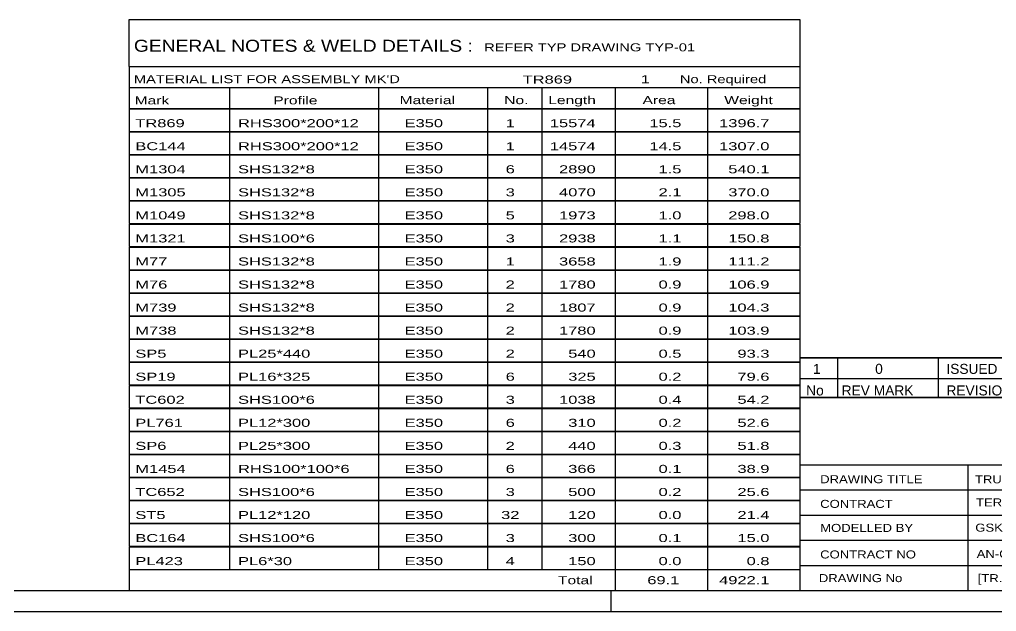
# Model space of a CAD drawing. Header units: millimetres. Extents: x -106 to 1083, y -547 to 294.
# Drawn here: x 731.9 to 964.9, y -546.6 to -405.4 of the extents above; entities that cross this region are included whole.
import ezdxf

# ---------------------------------------------------------------- set-up
doc = ezdxf.new("R2010")
doc.units = ezdxf.units.MM
doc.styles.add('Arial Narrow', font='ARIALN.TTF', dxfattribs={"height": 0.2})

# ---------------------------------------------------------------- blocks, each defined once
blk = doc.blocks.new('Unknown-761556658-1163')
at = {"color": 5, "linetype": 'Continuous'}
for p, q in [((-101, -541.62), (1078, -541.62)), ((873, -546.62), (873, -541.62)), ((-106, -546.62), (1083, -546.62))]:
    blk.add_line(p, q, dxfattribs=at)
blk = doc.blocks.new('Unknown-761556658-23159')
at = {"color": 7, "linetype": 'Continuous'}
for p, q in [((918, -495.57), (918, -541.62)), ((918, -495.57), (1078, -495.57)), ((1078, -495.62), (1078, -541.62)), ((918, -511.62), (1078, -511.62)), ((958.14, -511.62), (958.14, -541.62)), ((918, -517.62), (1078, -517.62)), ((1060, -541.57), (1060, -517.57)), ((918, -523.62), (1078, -523.62)), ((1002.14, -523.62), (1002.14, -541.62)), ((918, -529.62), (1078, -529.62)), ((918, -535.62), (1060, -535.62)), ((918, -541.62), (1078, -541.62))]:
    blk.add_line(p, q, dxfattribs=at)
at = {"color": 7, "style": 'Arial Narrow'}
for s, height, width, p in [('DRAWING TITLE', 1.9089, 1.425378, (922.88, -516.02)), ('TRUSS  ', 1.909, 1.425378, (959.8, -516.04)), ('TERMINAL BUILDING', 1.9089, 1.425378, (960.06, -521.55)), ('CONTRACT', 1.909, 1.425378, (922.88, -521.91)), ('MODELLED BY', 1.9089, 1.425378, (922.88, -527.64)), ('GSK', 1.909, 1.425378, (959.88, -527.58)), ('ISSUED', 1.909, 1.425378, (1002.94, -527.98)), ('03.07.2026', 1.909, 1.425378, (1019.69, -528.1)), ('CONTRACT NO', 1.9089, 1.425378, (922.88, -533.97)), ('AN-C-1376', 1.909, 1.425378, (960.22, -533.85)), ('SCALE', 1.909, 1.425378, (1002.94, -533.97)), ('A1', 6.204, 1.25, (1064.24, -539.42)), ('DRAWING No', 1.909, 1.425378, (922.56, -539.62)), ('[TR.869]', 1.909, 1.425378, (960.46, -539.63)), ('1', 3.34, 1.5, (1039.91, -540.95)), ('REVISION No.', 1.9089, 1.425378, (1002.94, -540.85))]:
    blk.add_text(s, height=height, dxfattribs=dict(at, width=width)).set_placement(p)
at = {"color": 7, "linetype": 'Continuous', "style": 'Arial Narrow'}
for s, height, width, p in [('PH #', 2.1, 1.42538, (1065.4, -522.07)), ('112', 2.1, 1.42538, (1066.19, -527.97)), ('NTS', 1.909, 1.425378, (1020, -533.57))]:
    blk.add_text(s, height=height, dxfattribs=dict(at, width=width)).set_placement(p)
blk = doc.blocks.new('Unknown-761556658-23160')
at = {"color": 7, "linetype": 'Continuous'}
for p, q in [((758, -405.37), (918, -405.37)), ((758, -416.62), (758, -405.37)), ((918, -405.37), (918, -416.62)), ((758, -416.62), (918, -416.62)), ((758, -416.62), (758, -421.62)), ((918, -416.62), (918, -421.62)), ((758, -421.62), (918, -421.62)), ((758, -421.62), (758, -426.62)), ((782, -421.62), (782, -426.62)), ((817.5, -421.62), (817.5, -426.62)), ((843.5, -421.62), (843.5, -426.62)), ((856.5, -421.62), (856.5, -426.62)), ((874, -421.62), (874, -426.62)), ((896, -421.62), (896, -426.62)), ((918, -421.62), (918, -426.62)), ((758, -426.62), (918, -426.62)), ((758, -426.67), (758, -432.07)), ((758, -426.67), (918, -426.67)), ((782, -426.62), (782, -432.12)), ((817.5, -426.62), (817.5, -432.12)), ((843.5, -426.62), (843.5, -432.12)), ((856.5, -426.62), (856.5, -432.12)), ((874, -426.62), (874, -432.12)), ((896, -426.62), (896, -432.12)), ((918, -426.67), (918, -432.07)), ((758, -432.07), (918, -432.07)), ((758, -432.17), (758, -437.57)), ((758, -432.17), (918, -432.17)), ((782, -432.12), (782, -437.62)), ((817.5, -432.12), (817.5, -437.62)), ((843.5, -432.12), (843.5, -437.62)), ((856.5, -432.12), (856.5, -437.62)), ((874, -432.12), (874, -437.62)), ((896, -432.12), (896, -437.62)), ((918, -432.17), (918, -437.57)), ((758, -437.57), (918, -437.57)), ((758, -437.67), (758, -443.07)), ((758, -437.67), (918, -437.67)), ((782, -437.62), (782, -443.12)), ((817.5, -437.62), (817.5, -443.12)), ((843.5, -437.62), (843.5, -443.12)), ((856.5, -437.62), (856.5, -443.12)), ((874, -437.62), (874, -443.12)), ((896, -437.62), (896, -443.12)), ((918, -437.67), (918, -443.07)), ((758, -443.07), (918, -443.07)), ((758, -443.17), (758, -448.57)), ((758, -443.17), (918, -443.17)), ((782, -443.12), (782, -448.62)), ((817.5, -443.12), (817.5, -448.62)), ((843.5, -443.12), (843.5, -448.62)), ((856.5, -443.12), (856.5, -448.62)), ((874, -443.12), (874, -448.62)), ((896, -443.12), (896, -448.62)), ((918, -443.17), (918, -448.57)), ((758, -448.57), (918, -448.57)), ((758, -448.67), (758, -454.07)), ((758, -448.67), (918, -448.67)), ((782, -448.62), (782, -454.12)), ((817.5, -448.62), (817.5, -454.12)), ((843.5, -448.62), (843.5, -454.12)), ((856.5, -448.62), (856.5, -454.12)), ((874, -448.62), (874, -454.12)), ((896, -448.62), (896, -454.12)), ((918, -448.67), (918, -454.07)), ((758, -454.07), (918, -454.07)), ((758, -454.17), (758, -459.57)), ((758, -454.17), (918, -454.17)), ((782, -454.12), (782, -459.62)), ((817.5, -454.12), (817.5, -459.62)), ((843.5, -454.12), (843.5, -459.62)), ((856.5, -454.12), (856.5, -459.62)), ((874, -454.12), (874, -459.62)), ((896, -454.12), (896, -459.62)), ((918, -454.17), (918, -459.57)), ((758, -459.57), (918, -459.57)), ((758, -459.67), (758, -465.07)), ((758, -459.67), (918, -459.67)), ((782, -459.62), (782, -465.12)), ((817.5, -459.62), (817.5, -465.12)), ((843.5, -459.62), (843.5, -465.12)), ((856.5, -459.62), (856.5, -465.12)), ((874, -459.62), (874, -465.12)), ((896, -459.62), (896, -465.12)), ((918, -459.67), (918, -465.07)), ((758, -465.07), (918, -465.07)), ((758, -465.17), (758, -470.57)), ((758, -465.17), (918, -465.17)), ((782, -465.12), (782, -470.62)), ((817.5, -465.12), (817.5, -470.62)), ((843.5, -465.12), (843.5, -470.62)), ((856.5, -465.12), (856.5, -470.62)), ((874, -465.12), (874, -470.62)), ((896, -465.12), (896, -470.62)), ((918, -465.17), (918, -470.57)), ((758, -470.57), (918, -470.57)), ((758, -470.67), (758, -476.07)), ((758, -470.67), (918, -470.67)), ((782, -470.62), (782, -476.12)), ((817.5, -470.62), (817.5, -476.12)), ((843.5, -470.62), (843.5, -476.12)), ((856.5, -470.62), (856.5, -476.12)), ((874, -470.62), (874, -476.12)), ((896, -470.62), (896, -476.12)), ((918, -470.67), (918, -476.07)), ((758, -476.07), (918, -476.07)), ((758, -476.17), (758, -481.57)), ((758, -476.17), (918, -476.17)), ((782, -476.12), (782, -481.62)), ((817.5, -476.12), (817.5, -481.62)), ((843.5, -476.12), (843.5, -481.62)), ((856.5, -476.12), (856.5, -481.62)), ((874, -476.12), (874, -481.62)), ((896, -476.12), (896, -481.62)), ((918, -476.17), (918, -481.57)), ((758, -481.57), (918, -481.57)), ((758, -481.67), (758, -487.07)), ((758, -481.67), (918, -481.67)), ((782, -481.62), (782, -487.12)), ((817.5, -481.62), (817.5, -487.12)), ((843.5, -481.62), (843.5, -487.12)), ((856.5, -481.62), (856.5, -487.12)), ((874, -481.62), (874, -487.12)), ((896, -481.62), (896, -487.12)), ((918, -481.67), (918, -487.07)), ((758, -487.07), (918, -487.07)), ((758, -487.17), (758, -492.57)), ((758, -487.17), (918, -487.17)), ((782, -487.12), (782, -492.62)), ((817.5, -487.12), (817.5, -492.62)), ((843.5, -487.12), (843.5, -492.62)), ((856.5, -487.12), (856.5, -492.62)), ((874, -487.12), (874, -492.62)), ((896, -487.12), (896, -492.62)), ((918, -487.17), (918, -492.57)), ((758, -492.57), (918, -492.57)), ((758, -492.67), (758, -498.07)), ((758, -492.67), (918, -492.67)), ((782, -492.62), (782, -498.12)), ((817.5, -492.62), (817.5, -498.12)), ((843.5, -492.62), (843.5, -498.12)), ((856.5, -492.62), (856.5, -498.12)), ((874, -492.62), (874, -498.12)), ((896, -492.62), (896, -498.12)), ((918, -492.67), (918, -498.07)), ((758, -498.07), (918, -498.07)), ((758, -498.17), (758, -503.57)), ((758, -498.17), (918, -498.17)), ((782, -498.12), (782, -503.62)), ((817.5, -498.12), (817.5, -503.62)), ((843.5, -498.12), (843.5, -503.62)), ((856.5, -498.12), (856.5, -503.62)), ((874, -498.12), (874, -503.62)), ((896, -498.12), (896, -503.62)), ((918, -498.17), (918, -503.57)), ((758, -503.57), (918, -503.57)), ((758, -503.67), (758, -509.07)), ((758, -503.67), (918, -503.67)), ((782, -503.62), (782, -509.12)), ((817.5, -503.62), (817.5, -509.12)), ((843.5, -503.62), (843.5, -509.12)), ((856.5, -503.62), (856.5, -509.12)), ((874, -503.62), (874, -509.12)), ((896, -503.62), (896, -509.12)), ((918, -503.67), (918, -509.07)), ((758, -509.07), (918, -509.07)), ((758, -509.17), (758, -514.57)), ((758, -509.17), (918, -509.17)), ((782, -509.12), (782, -514.62)), ((817.5, -509.12), (817.5, -514.62)), ((843.5, -509.12), (843.5, -514.62)), ((856.5, -509.12), (856.5, -514.62)), ((874, -509.12), (874, -514.62)), ((896, -509.12), (896, -514.62)), ((918, -509.17), (918, -514.57)), ((758, -514.57), (918, -514.57)), ((758, -514.67), (758, -520.07)), ((758, -514.67), (918, -514.67)), ((782, -514.62), (782, -520.12)), ((817.5, -514.62), (817.5, -520.12)), ((843.5, -514.62), (843.5, -520.12)), ((856.5, -514.62), (856.5, -520.12)), ((874, -514.62), (874, -520.12)), ((896, -514.62), (896, -520.12)), ((918, -514.67), (918, -520.07)), ((758, -520.07), (918, -520.07)), ((758, -520.17), (758, -525.57)), ((758, -520.17), (918, -520.17)), ((782, -520.12), (782, -525.62)), ((817.5, -520.12), (817.5, -525.62)), ((843.5, -520.12), (843.5, -525.62)), ((856.5, -520.12), (856.5, -525.62)), ((874, -520.12), (874, -525.62)), ((896, -520.12), (896, -525.62)), ((918, -520.17), (918, -525.57)), ((758, -525.57), (918, -525.57)), ((758, -525.67), (758, -531.07)), ((758, -525.67), (918, -525.67)), ((782, -525.62), (782, -531.12)), ((817.5, -525.62), (817.5, -531.12)), ((843.5, -525.62), (843.5, -531.12)), ((856.5, -525.62), (856.5, -531.12)), ((874, -525.62), (874, -531.12)), ((896, -525.62), (896, -531.12)), ((918, -525.67), (918, -531.07)), ((758, -531.07), (918, -531.07)), ((758, -531.17), (758, -536.57)), ((758, -531.17), (918, -531.17)), ((782, -531.12), (782, -536.62)), ((817.5, -531.12), (817.5, -536.62)), ((843.5, -531.12), (843.5, -536.62)), ((856.5, -531.12), (856.5, -536.62)), ((874, -531.12), (874, -536.62)), ((896, -531.12), (896, -536.62)), ((918, -531.17), (918, -536.57)), ((758, -536.57), (918, -536.57)), ((758, -536.62), (918, -536.62)), ((758, -536.62), (758, -541.62)), ((874, -536.62), (874, -541.62)), ((896, -536.62), (896, -541.62)), ((918, -536.62), (918, -541.62)), ((758, -541.62), (918, -541.62))]:
    blk.add_line(p, q, dxfattribs=at)
at = {"color": 7, "style": 'Arial Narrow'}
for s, height, width, p in [('GENERAL NOTES & WELD DETAILS :', 2.8633, 1.4, (759.15, -413.06)), ('REFER TYP DRAWING TYP-01', 1.9089, 1.6, (842.7, -412.96)), ("MATERIAL LIST FOR ASSEMBLY MK'D", 1.9089, 1.6, (759.15, -420.56)), ('TR869', 1.909, 1.794707, (851.9, -420.65)), ('1', 1.91, 1.794707, (880.08, -420.56)), ('No. Required', 1.9089, 1.6, (889.41, -420.56)), ('Mark', 1.909, 1.7, (759.33, -425.62)), ('Profile', 1.909, 1.7, (792.41, -425.62)), ('Material', 1.909, 1.7, (822.54, -425.56)), ('No.', 1.909, 1.7, (847.5, -425.56)), ('Length', 1.909, 1.7, (858, -425.56)), ('Area', 1.909, 1.7, (880.5, -425.56)), ('Weight', 1.909, 1.7, (900, -425.56))]:
    blk.add_text(s, height=height, dxfattribs=dict(at, width=width)).set_placement(p)
at = {"color": 7, "linetype": 'Continuous', "style": 'Arial Narrow'}
for s, height, width, p in [('TR869', 1.909, 1.794707, (759.5, -431.06)), ('RHS300*200*12', 1.9089, 1.794707, (784, -431.06)), ('E350', 1.909, 1.794707, (823.74, -431.06)), ('1', 1.91, 1.794707, (847.85, -431.06)), ('15574', 1.909, 1.794707, (858.39, -431.06)), ('15.5', 1.909, 1.794707, (882.13, -431.06)), ('1396.7', 1.909, 1.794707, (898.77, -431.06)), ('BC144', 1.909, 1.794707, (759.5, -436.56)), ('RHS300*200*12', 1.9089, 1.794707, (784, -436.56)), ('E350', 1.909, 1.794707, (823.74, -436.56)), ('1', 1.91, 1.794707, (847.85, -436.56)), ('14574', 1.909, 1.794707, (858.39, -436.56)), ('14.5', 1.909, 1.794707, (882.13, -436.56)), ('1307.0', 1.909, 1.794707, (898.77, -436.56)), ('M1304', 1.909, 1.794707, (759.5, -442.06)), ('SHS132*8', 1.909, 1.794707, (784, -442.06)), ('E350', 1.909, 1.794707, (823.74, -442.06)), ('6', 1.91, 1.794707, (847.85, -442.06)), ('2890', 1.909, 1.794707, (860.58, -442.06)), ('1.5', 1.909, 1.794707, (884.32, -442.06)), ('540.1', 1.909, 1.794707, (900.95, -442.06)), ('M1305', 1.909, 1.794707, (759.5, -447.56)), ('SHS132*8', 1.909, 1.794707, (784, -447.56)), ('E350', 1.909, 1.794707, (823.74, -447.56)), ('3', 1.91, 1.794707, (847.85, -447.56)), ('4070', 1.909, 1.794707, (860.58, -447.56)), ('2.1', 1.909, 1.794707, (884.32, -447.56)), ('370.0', 1.909, 1.794707, (900.95, -447.56)), ('M1049', 1.909, 1.794707, (759.5, -453.06)), ('SHS132*8', 1.909, 1.794707, (784, -453.06)), ('E350', 1.909, 1.794707, (823.74, -453.06)), ('5', 1.91, 1.794707, (847.85, -453.06)), ('1973', 1.909, 1.794707, (860.58, -453.06)), ('1.0', 1.909, 1.794707, (884.32, -453.06)), ('298.0', 1.909, 1.794707, (900.95, -453.06)), ('M1321', 1.909, 1.794707, (759.5, -458.56)), ('SHS100*6', 1.909, 1.794707, (784, -458.56)), ('E350', 1.909, 1.794707, (823.74, -458.56)), ('3', 1.91, 1.794707, (847.85, -458.56)), ('2938', 1.909, 1.794707, (860.58, -458.56)), ('1.1', 1.909, 1.794707, (884.32, -458.56)), ('150.8', 1.909, 1.794707, (900.95, -458.56)), ('M77', 1.909, 1.794707, (759.5, -464.06)), ('SHS132*8', 1.909, 1.794707, (784, -464.06)), ('E350', 1.909, 1.794707, (823.74, -464.06)), ('1', 1.91, 1.794707, (847.85, -464.06)), ('3658', 1.909, 1.794707, (860.58, -464.06)), ('1.9', 1.909, 1.794707, (884.32, -464.06)), ('111.2', 1.909, 1.794707, (900.95, -464.06)), ('M76', 1.909, 1.794707, (759.5, -469.56)), ('SHS132*8', 1.909, 1.794707, (784, -469.56)), ('E350', 1.909, 1.794707, (823.74, -469.56)), ('2', 1.91, 1.794707, (847.85, -469.56)), ('1780', 1.909, 1.794707, (860.58, -469.56)), ('0.9', 1.909, 1.794707, (884.32, -469.56)), ('106.9', 1.909, 1.794707, (900.95, -469.56)), ('M739', 1.909, 1.794707, (759.5, -475.06)), ('SHS132*8', 1.909, 1.794707, (784, -475.06)), ('E350', 1.909, 1.794707, (823.74, -475.06)), ('2', 1.91, 1.794707, (847.85, -475.06)), ('1807', 1.909, 1.794707, (860.58, -475.06)), ('0.9', 1.909, 1.794707, (884.32, -475.06)), ('104.3', 1.909, 1.794707, (900.95, -475.06)), ('M738', 1.909, 1.794707, (759.5, -480.56)), ('SHS132*8', 1.909, 1.794707, (784, -480.56)), ('E350', 1.909, 1.794707, (823.74, -480.56)), ('2', 1.91, 1.794707, (847.85, -480.56)), ('1780', 1.909, 1.794707, (860.58, -480.56)), ('0.9', 1.909, 1.794707, (884.32, -480.56)), ('103.9', 1.909, 1.794707, (900.95, -480.56)), ('SP5', 1.909, 1.794707, (759.5, -486.06)), ('PL25*440', 1.909, 1.794707, (784, -486.06)), ('E350', 1.909, 1.794707, (823.74, -486.06)), ('2', 1.91, 1.794707, (847.85, -486.06)), ('540', 1.909, 1.794707, (862.77, -486.06)), ('0.5', 1.909, 1.794707, (884.32, -486.06)), ('93.3', 1.909, 1.794707, (903.14, -486.06)), ('SP19', 1.909, 1.794707, (759.5, -491.56)), ('PL16*325', 1.909, 1.794707, (784, -491.56)), ('E350', 1.909, 1.794707, (823.74, -491.56)), ('6', 1.91, 1.794707, (847.85, -491.56)), ('325', 1.909, 1.794707, (862.77, -491.56)), ('0.2', 1.909, 1.794707, (884.32, -491.56)), ('79.6', 1.909, 1.794707, (903.14, -491.56)), ('TC602', 1.909, 1.794707, (759.5, -497.06)), ('SHS100*6', 1.909, 1.794707, (784, -497.06)), ('E350', 1.909, 1.794707, (823.74, -497.06)), ('3', 1.91, 1.794707, (847.85, -497.06)), ('1038', 1.909, 1.794707, (860.58, -497.06)), ('0.4', 1.909, 1.794707, (884.32, -497.06)), ('54.2', 1.909, 1.794707, (903.14, -497.06)), ('PL761', 1.909, 1.794707, (759.5, -502.56)), ('PL12*300', 1.909, 1.794707, (784, -502.56)), ('E350', 1.909, 1.794707, (823.74, -502.56)), ('6', 1.91, 1.794707, (847.85, -502.56)), ('310', 1.909, 1.794707, (862.77, -502.56)), ('0.2', 1.909, 1.794707, (884.32, -502.56)), ('52.6', 1.909, 1.794707, (903.14, -502.56)), ('SP6', 1.909, 1.794707, (759.5, -508.06)), ('PL25*300', 1.909, 1.794707, (784, -508.06)), ('E350', 1.909, 1.794707, (823.74, -508.06)), ('2', 1.91, 1.794707, (847.85, -508.06)), ('440', 1.909, 1.794707, (862.77, -508.06)), ('0.3', 1.909, 1.794707, (884.32, -508.06)), ('51.8', 1.909, 1.794707, (903.14, -508.06)), ('M1454', 1.909, 1.794707, (759.5, -513.56)), ('RHS100*100*6', 1.9089, 1.794707, (784, -513.56)), ('E350', 1.909, 1.794707, (823.74, -513.56)), ('6', 1.91, 1.794707, (847.85, -513.56)), ('366', 1.909, 1.794707, (862.77, -513.56)), ('0.1', 1.909, 1.794707, (884.32, -513.56)), ('38.9', 1.909, 1.794707, (903.14, -513.56)), ('TC652', 1.909, 1.794707, (759.5, -519.06)), ('SHS100*6', 1.909, 1.794707, (784, -519.06)), ('E350', 1.909, 1.794707, (823.74, -519.06)), ('3', 1.91, 1.794707, (847.85, -519.06)), ('500', 1.909, 1.794707, (862.77, -519.06)), ('0.2', 1.909, 1.794707, (884.32, -519.06)), ('25.6', 1.909, 1.794707, (903.14, -519.06)), ('ST5', 1.909, 1.794707, (759.5, -524.56)), ('PL12*120', 1.909, 1.794707, (784, -524.56)), ('E350', 1.909, 1.794707, (823.74, -524.56)), ('32', 1.909, 1.794707, (846.76, -524.56)), ('120', 1.909, 1.794707, (862.77, -524.56)), ('0.0', 1.909, 1.794707, (884.32, -524.56)), ('21.4', 1.909, 1.794707, (903.14, -524.56)), ('BC164', 1.909, 1.794707, (759.5, -530.06)), ('SHS100*6', 1.909, 1.794707, (784, -530.06)), ('E350', 1.909, 1.794707, (823.74, -530.06)), ('3', 1.91, 1.794707, (847.85, -530.06)), ('300', 1.909, 1.794707, (862.77, -530.06)), ('0.1', 1.909, 1.794707, (884.32, -530.06)), ('15.0', 1.909, 1.794707, (903.14, -530.06)), ('PL423', 1.909, 1.794707, (759.5, -535.56)), ('PL6*30', 1.909, 1.794707, (784, -535.56)), ('E350', 1.909, 1.794707, (823.74, -535.56)), ('4', 1.91, 1.794707, (847.85, -535.56)), ('150', 1.909, 1.794707, (862.77, -535.56)), ('0.0', 1.909, 1.794707, (884.32, -535.56)), ('0.8', 1.909, 1.794707, (905.33, -535.56)), ('Total', 1.909, 1.7, (860.33, -540.12)), ('69.1', 1.909, 1.794707, (881.64, -540.12)), ('4922.1', 1.909, 1.794707, (898.77, -540.12))]:
    blk.add_text(s, height=height, dxfattribs=dict(at, width=width)).set_placement(p)
blk = doc.blocks.new('Unknown-761556658-23162')
at = {"color": 7, "linetype": 'Continuous'}
for p, q in [((918, -486.07), (1078, -486.07)), ((1078, -486.07), (918, -486.07)), ((918, -486.07), (918, -491.07)), ((927, -486.07), (927, -491.07)), ((951, -486.07), (951, -491.07)), ((1048, -486.07), (1048, -491.07)), ((1078, -486.07), (1078, -491.07)), ((918, -491.07), (1078, -491.07)), ((918, -491.07), (918, -495.57)), ((918, -491.07), (1078, -491.07)), ((927, -491.07), (927, -495.57)), ((951, -491.07), (951, -495.57)), ((1048, -491.07), (1048, -495.57)), ((1078, -491.07), (1078, -495.57)), ((1078, -495.57), (918, -495.57))]:
    blk.add_line(p, q, dxfattribs=at)
at = {"color": 7, "linetype": 'Continuous', "style": 'Arial Narrow'}
for s, height, width, p in [('1', 2.39, 1.196471, (921.16, -489.93)), ('0', 2.39, 1.196471, (936, -489.93)), ('ISSUED FOR CONSTRUCTION', 2.3861, 1.196471, (953, -489.93)), ('03.07.2026', 2.386, 1.196471, (1054, -489.93)), ('No', 2.386, 1.2, (919.54, -495.07)), ('REV MARK', 2.386, 1.2, (928, -495.07)), ('REVISION DESCRIPTION', 2.3861, 1.2, (953, -495.07)), ('REV. DATE', 2.386, 1.2, (1053.28, -495.07))]:
    blk.add_text(s, height=height, dxfattribs=dict(at, width=width)).set_placement(p)

msp = doc.modelspace()

# ---------------------------------------------------------------- block references
for name in ['Unknown-761556658-1163', 'Unknown-761556658-23160', 'Unknown-761556658-23162', 'Unknown-761556658-23159']:
    msp.add_blockref(name, (0, 0))

doc.saveas('drawing.dxf')
